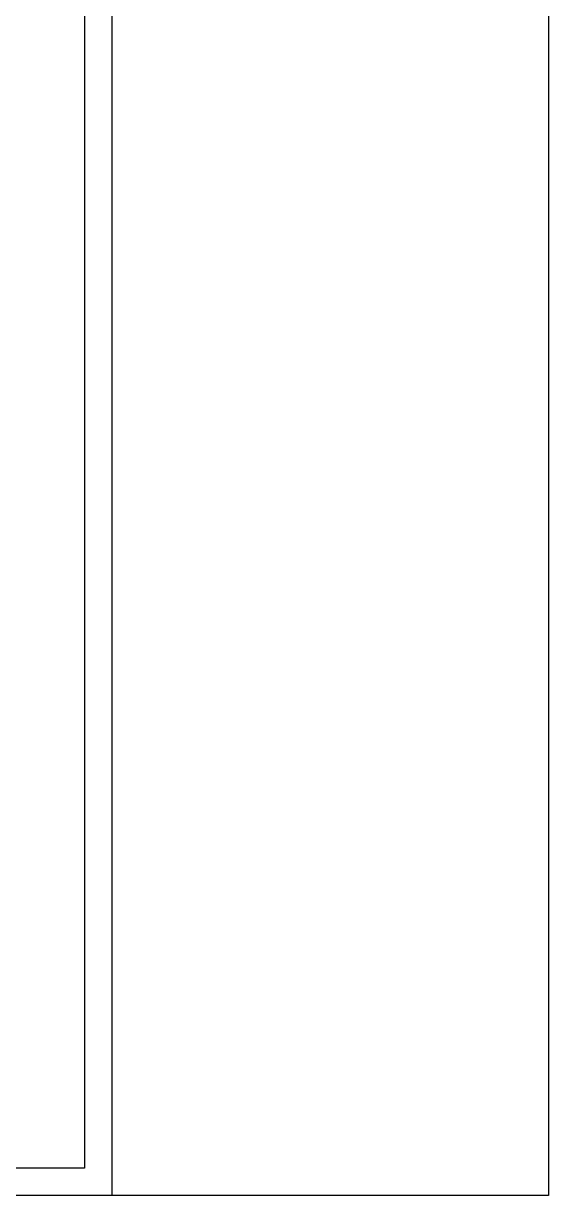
# Model space of a CAD drawing. Header units: millimetres. Extents: x -9869 to 940, y 100 to 694.
# Drawn here: x 677.3 to 716.4, y 296.8 to 384 of the extents above; entities that cross this region are included whole.
import ezdxf

# ---------------------------------------------------------------- set-up
doc = ezdxf.new("R2010")
doc.units = ezdxf.units.MM
doc.layers.add('PAREDES', color=7, linetype='Continuous')

msp = doc.modelspace()

# ---------------------------------------------------------------- linework, layer by layer
at = {"layer": 'PAREDES'}
for p, q in [((683.923, 421.335), (683.923, 296.767)), ((681.891, 419.777), (681.891, 298.799)), ((681.891, 298.799), (209.224, 298.801)), ((683.923, 296.767), (207.191, 296.769))]:
    msp.add_line(p, q, dxfattribs=at)
msp.add_lwpolyline([(174.531, 296.769), (174.676, 558.02), (716.44, 412.608), (716.44, 296.767)], close=True, dxfattribs=at)

doc.saveas('drawing.dxf')
